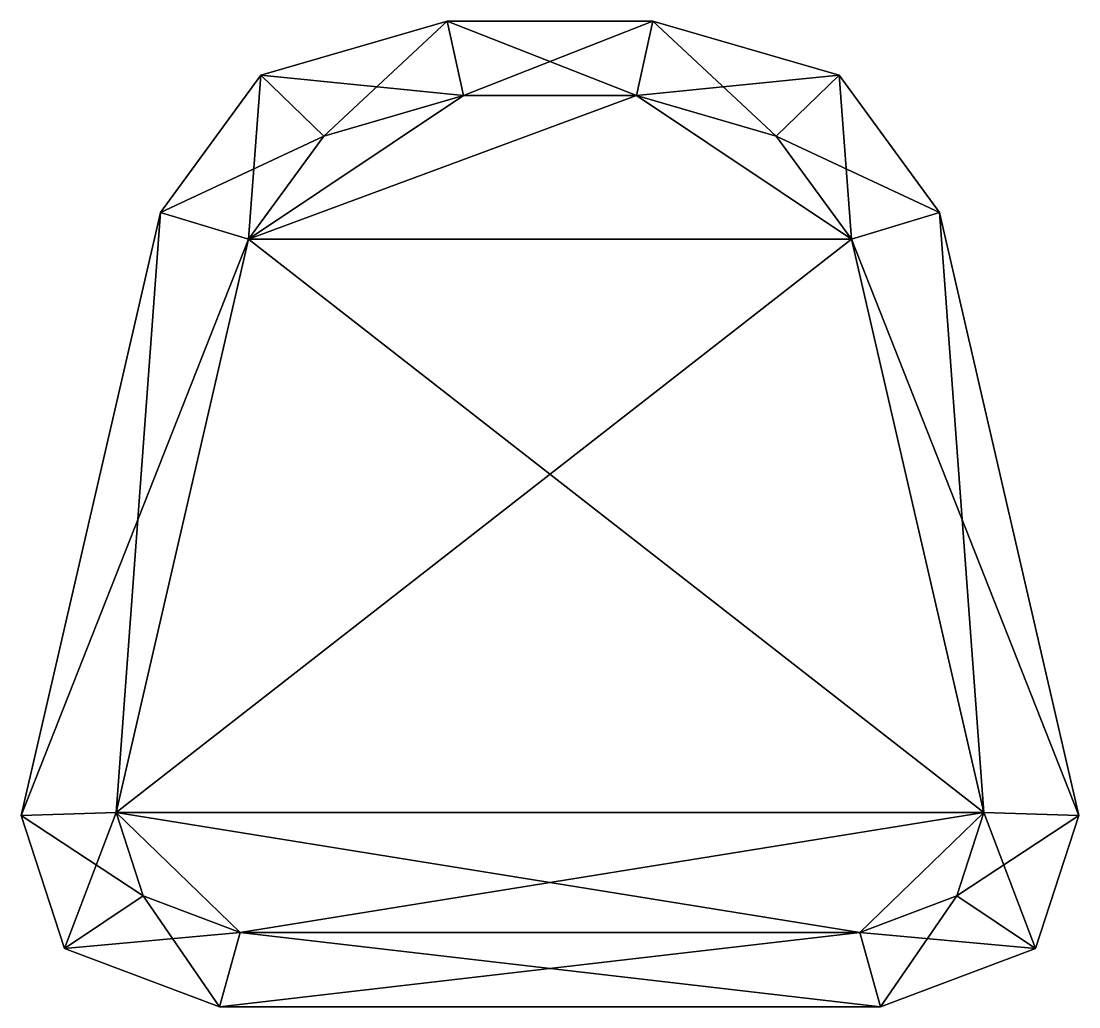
# Model space of a CAD drawing. Extents: x -66 to 66, y 0 to 122.
import ezdxf

# ---------------------------------------------------------------- set-up
doc = ezdxf.new("R2010")
doc.units = 0
doc.layers.add('asianOnigiri', color=250, linetype='CONTINUOUS')

msp = doc.modelspace()

# ---------------------------------------------------------------- meshes
at = {"layer": 'asianOnigiri'}
mesh = msp.add_polyface(dxfattribs=at)
corners = [(-41.019924, 0, -37.315423), (-41.019924, 0, 37.315423), (41.019924, 0, 37.315423), (41.019924, 0, -37.315423), (-65.626038, 23.763874, -37.315423), (-48.33624, 98.562063, -37.315423), (-48.33624, 98.562063, 37.315423), (-65.626038, 23.763874, 37.315423), (-12.743962, 122.325937, 37.315423), (-12.743962, 122.325937, -37.315423), (12.743962, 122.325937, -37.315423), (12.743962, 122.325937, 37.315423), (65.626038, 23.763874, 37.315423), (48.33624, 98.562063, 37.315423), (48.33624, 98.562063, -37.315423), (65.626038, 23.763874, -37.315423), (-60.26342, 7.248019, -37.315423), (-60.26342, 7.248019, 37.315423), (60.26342, 7.248019, 37.315423), (60.26342, 7.248019, -37.315423), (-35.888065, 115.608909, -37.315423), (-35.888065, 115.608909, 37.315423), (35.888065, 115.608909, -37.315423), (35.888065, 115.608909, 37.315423), (-38.456347, 9.236421, 44.453401), (38.456347, 9.236421, 44.453401), (-37.394786, 95.28567, 44.453401), (-53.849026, 24.102226, 44.453401), (-10.729123, 113.089516, 44.453401), (10.729123, 113.089516, 44.453401), (53.849026, 24.102226, 44.453401), (37.394786, 95.28567, 44.453401), (-50.494369, 13.770514, 44.453401), (50.494369, 13.770514, 44.453401), (-28.068638, 108.057132, 44.453401), (28.068638, 108.057132, 44.453401), (-38.456347, 9.236421, -44.453401), (38.456347, 9.236421, -44.453401), (-53.849026, 24.102226, -44.453401), (-37.394786, 95.28567, -44.453401), (-10.729123, 113.089516, -44.453401), (10.729123, 113.089516, -44.453401), (37.394786, 95.28567, -44.453401), (53.849026, 24.102226, -44.453401), (-50.494369, 13.770514, -44.453401), (50.494369, 13.770514, -44.453401), (-28.068638, 108.057132, -44.453401), (28.068638, 108.057132, -44.453401)]
mesh.append_faces([[corners[k] for k in face] for face in [(24, 32, 27), (12, 13, 14), (43, 42, 39), (4, 5, 6), (8, 9, 10), (0, 1, 2), (30, 33, 25), (26, 34, 28), (26, 28, 29), (25, 24, 27), (27, 26, 31), (29, 35, 31), (36, 37, 43), (42, 47, 41), (39, 42, 41), (40, 46, 39), (38, 44, 36), (37, 45, 43), (10, 22, 23), (15, 19, 18), (5, 20, 21), (0, 16, 17), (22, 14, 13), (19, 3, 2), (20, 9, 8), (16, 4, 7), (1, 24, 25), (2, 25, 33), (18, 33, 30), (12, 30, 31), (13, 31, 35), (23, 35, 29), (11, 29, 28), (8, 28, 34), (21, 34, 26), (6, 26, 27), (7, 27, 32), (17, 32, 24), (3, 37, 36), (0, 36, 44), (16, 44, 38), (4, 38, 39), (5, 39, 46), (20, 46, 40), (9, 40, 41), (10, 41, 47), (22, 47, 42), (14, 42, 43), (15, 43, 45), (19, 45, 37), (12, 14, 15), (43, 39, 38), (4, 6, 7), (8, 10, 11), (0, 2, 3), (26, 29, 31), (25, 27, 30), (27, 31, 30), (36, 43, 38), (39, 41, 40), (10, 23, 11), (15, 18, 12), (5, 21, 6), (0, 17, 1), (22, 13, 23), (19, 2, 18), (20, 8, 21), (16, 7, 17), (1, 25, 2), (2, 33, 18), (18, 30, 12), (12, 31, 13), (13, 35, 23), (23, 29, 11), (11, 28, 8), (8, 34, 21), (21, 26, 6), (6, 27, 7), (7, 32, 17), (17, 24, 1), (3, 36, 0), (0, 44, 16), (16, 38, 4), (4, 39, 5), (5, 46, 20), (20, 40, 9), (9, 41, 10), (10, 47, 22), (22, 42, 14), (14, 43, 15), (15, 45, 19), (19, 37, 3)]])

doc.saveas('drawing.dxf')
